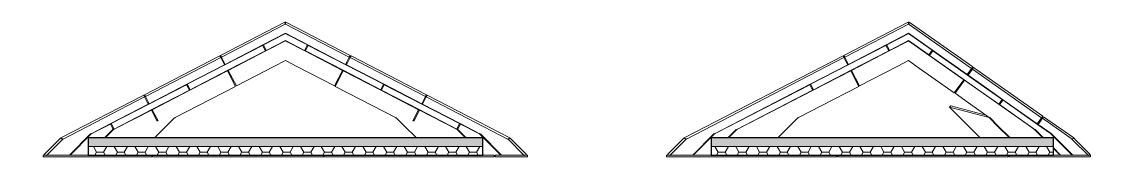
# Model space of a CAD drawing. Header units: millimetres. Extents: x 155920 to 295199, y -4084 to 97293.
# Drawn here: x 174271 to 193572, y 8933 to 11296 of the extents above; entities that cross this region are included whole.
import ezdxf

# ---------------------------------------------------------------- set-up
doc = ezdxf.new("R2010")
doc.units = ezdxf.units.MM
doc.header["$MEASUREMENT"] = 0
for name, color, linetype, lineweight in [('A-GLAZ-CURT', 7, 'CONTINUOUS', 9), ('A-GLAZ-CWMG', 7, 'CONTINUOUS', 9), ('A-WALL', 7, 'CONTINUOUS', 9), ('A-WALL-PATT', 7, 'CONTINUOUS', 25)]:
    doc.layers.add(name, color=color, linetype=linetype, lineweight=lineweight)

msp = doc.modelspace()

# ---------------------------------------------------------------- hatches: boundary and pattern name
at = {"layer": 'A-WALL-PATT', "lineweight": 9}
h = msp.add_hatch(color=256, dxfattribs=at)
h.paths.add_polyline_path([(231141, 9117), (231141, 9267), (226888, 9267), (226888, 9117), (227308, 9117)], flags=0)
h.paths.add_polyline_path([(223246, 9117), (223246, 9267), (216177, 9267), (216177, 9117), (222524, 9117)], flags=0)
h.paths.add_polyline_path([(212175, 9117), (212175, 9267), (205260, 9267), (205260, 9117), (210564, 9117)], flags=0)
h.paths.add_polyline_path([(201258, 9117), (201258, 9267), (195264, 9267), (195264, 9117), (200995, 9117)], flags=0)
h.paths.add_polyline_path([(192337, 9117), (192337, 9267), (186344, 9267), (186344, 9117), (191427, 9117)], flags=0)
h.paths.add_polyline_path([(182342, 9117), (182342, 9267), (175427, 9267), (175427, 9117), (181859, 9117)], flags=0)
h.paths.add_polyline_path([(171425, 9117), (171425, 9267), (164510, 9267), (164510, 9117), (169898, 9117)], flags=0)
h.paths.add_polyline_path([(160515, 9117), (160515, 9267), (156461, 9267), (156461, 9117), (160330, 9117)], flags=0)

# ---------------------------------------------------------------- linework, layer by layer
at = {"layer": 'A-GLAZ-CURT', "lineweight": 20}
for p, q in [((178877, 11296), (177748, 10713)), ((177765, 10681), (178891, 11263)), ((178891, 11296), (178877, 11263)), ((178891, 11263), (178877, 11296)), ((178877, 11263), (180003, 10681)), ((180020, 10713), (178891, 11296)), ((189794, 11296), (188665, 10713)), ((188682, 10681), (189809, 11263)), ((189811, 11296), (189793, 11265)), ((189793, 11265), (190904, 10482)), ((189809, 11263), (189794, 11296)), ((190925, 10512), (189811, 11296)), ((177734, 10706), (176416, 10024)), ((176433, 9992), (177751, 10673)), ((177751, 10673), (177734, 10706)), ((177748, 10713), (177765, 10681)), ((180003, 10681), (180020, 10713)), ((180034, 10706), (180018, 10673)), ((180018, 10673), (181336, 9992)), ((181353, 10024), (180034, 10706)), ((188651, 10706), (185869, 9267)), ((185899, 9242), (188668, 10673)), ((188668, 10673), (188651, 10706)), ((188665, 10713), (188682, 10681)), ((190904, 10482), (190925, 10512)), ((190938, 10502), (190917, 10473)), ((190917, 10473), (192130, 9619)), ((192151, 9649), (190938, 10502)), ((176402, 10017), (174952, 9267)), ((174982, 9242), (176418, 9984)), ((176418, 9984), (176402, 10017)), ((176416, 10024), (176433, 9992)), ((181336, 9992), (181353, 10024)), ((181367, 10017), (181350, 9984)), ((181350, 9984), (182786, 9242)), ((182816, 9267), (181367, 10017)), ((192130, 9619), (192151, 9649)), ((192164, 9639), (192143, 9610)), ((192143, 9610), (192663, 9244)), ((192693, 9267), (192164, 9639)), ((174952, 9267), (174982, 9242)), ((182786, 9242), (182816, 9267)), ((185869, 9267), (185899, 9242)), ((192696, 9264), (192660, 9247)), ((192663, 9244), (192693, 9267)), ((192982, 8978), (192696, 9264)), ((174944, 9262), (174660, 8977)), ((174700, 8958), (174990, 9248)), ((174990, 9248), (174944, 9262)), ((182824, 9262), (182778, 9248)), ((182778, 9248), (183068, 8958)), ((183109, 8977), (182824, 9262)), ((185861, 9262), (185577, 8977)), ((185617, 8958), (185907, 9248)), ((185907, 9248), (185861, 9262)), ((192660, 9247), (192950, 8957)), ((176543, 8967), (174643, 8967)), ((174643, 8967), (174643, 8933)), ((174643, 8933), (176543, 8933)), ((174660, 8977), (174700, 8958)), ((176543, 8933), (176543, 8967)), ((179543, 8967), (176559, 8967)), ((176559, 8967), (176559, 8933)), ((176559, 8933), (179543, 8933)), ((179543, 8933), (179543, 8967)), ((182543, 8967), (179559, 8967)), ((179559, 8967), (179559, 8933)), ((179559, 8933), (182543, 8933)), ((182543, 8933), (182543, 8967)), ((183126, 8967), (182559, 8967)), ((182559, 8967), (182559, 8933)), ((182559, 8933), (183126, 8933)), ((183068, 8958), (183109, 8977)), ((183126, 8933), (183126, 8967)), ((188543, 8967), (185559, 8967)), ((185559, 8967), (185559, 8933)), ((185559, 8933), (188543, 8933)), ((185577, 8977), (185617, 8958)), ((188543, 8933), (188543, 8967)), ((191543, 8967), (188559, 8967)), ((188559, 8967), (188559, 8933)), ((188559, 8933), (191543, 8933)), ((191543, 8933), (191543, 8967)), ((192988, 8967), (191559, 8967)), ((191559, 8967), (191559, 8933)), ((191559, 8933), (192988, 8933)), ((192950, 8957), (192982, 8978)), ((192988, 8933), (192988, 8967))]:
    msp.add_line(p, q, dxfattribs=at)
at = {"layer": 'A-GLAZ-CURT'}
for p, q in [((178489, 10895), (178885, 11100)), ((178885, 11094), (178499, 10895)), ((179270, 10895), (178879, 11097)), ((178884, 11100), (179279, 10896)), ((178890, 11097), (178887, 11096)), ((189406, 10895), (189801, 11099)), ((189804, 11095), (189416, 10895)), ((189800, 11099), (190221, 10803)), ((190211, 10803), (189800, 11093)), ((178484, 10887), (177825, 10547)), ((177830, 10555), (178489, 10895)), ((178482, 10892), (178484, 10887)), ((178534, 10791), (178484, 10887)), ((178496, 10899), (178499, 10895)), ((178499, 10895), (178548, 10799)), ((178522, 10815), (178529, 10819)), ((178529, 10819), (178536, 10823)), ((178529, 10819), (178543, 10791)), ((178884, 10967), (178543, 10791)), ((178548, 10799), (178884, 10972)), ((179225, 10791), (178879, 10970)), ((178890, 10970), (178884, 10967)), ((178885, 10972), (179220, 10799)), ((179220, 10799), (179270, 10895)), ((179225, 10791), (179240, 10819)), ((179233, 10823), (179240, 10819)), ((179284, 10888), (179234, 10791)), ((179240, 10819), (179247, 10815)), ((179270, 10895), (179272, 10899)), ((179279, 10896), (179938, 10555)), ((179284, 10888), (179286, 10892)), ((179943, 10547), (179284, 10888)), ((189402, 10887), (188742, 10547)), ((188747, 10555), (189406, 10895)), ((189399, 10892), (189402, 10887)), ((189451, 10791), (189402, 10887)), ((189413, 10899), (189416, 10895)), ((189416, 10895), (189465, 10799)), ((189439, 10815), (189446, 10819)), ((189446, 10819), (189453, 10823)), ((189446, 10819), (189460, 10791)), ((189804, 10968), (189460, 10791)), ((189465, 10799), (189801, 10972)), ((189800, 10971), (190154, 10722)), ((190157, 10714), (189800, 10965)), ((177816, 10547), (177751, 10673)), ((177765, 10681), (177830, 10555)), ((177875, 10451), (178534, 10791)), ((178543, 10791), (177884, 10450)), ((178684, 10518), (178884, 10621)), ((178884, 10622), (179084, 10518)), ((179884, 10450), (179225, 10791)), ((179234, 10791), (179894, 10451)), ((179938, 10555), (180003, 10681)), ((180018, 10673), (179953, 10548)), ((188733, 10547), (188668, 10673)), ((188682, 10681), (188747, 10555)), ((188792, 10451), (189451, 10791)), ((189460, 10791), (188801, 10450)), ((189601, 10518), (189800, 10621)), ((189799, 10621), (189993, 10484)), ((190154, 10722), (190211, 10803)), ((190176, 10740), (190157, 10714)), ((190765, 10287), (190157, 10714)), ((190225, 10794), (190167, 10713)), ((190185, 10740), (190167, 10713)), ((190167, 10713), (190774, 10286)), ((190170, 10745), (190176, 10740)), ((190176, 10740), (190183, 10736)), ((190185, 10740), (190227, 10798)), ((190211, 10803), (190214, 10807)), ((190221, 10803), (190828, 10375)), ((190227, 10798), (190225, 10794)), ((190832, 10367), (190225, 10794)), ((177157, 10207), (177816, 10547)), ((177825, 10547), (177166, 10206)), ((177870, 10443), (177211, 10102)), ((177216, 10110), (177875, 10451)), ((177804, 10571), (177811, 10575)), ((177811, 10575), (177818, 10579)), ((177811, 10575), (177825, 10547)), ((177868, 10447), (177870, 10443)), ((178011, 10170), (177870, 10443)), ((177882, 10454), (177884, 10450)), ((177884, 10450), (178025, 10177)), ((178025, 10177), (178684, 10518)), ((179084, 10518), (179743, 10177)), ((179743, 10177), (179884, 10450)), ((179898, 10443), (179757, 10170)), ((179884, 10450), (179886, 10454)), ((179894, 10451), (180553, 10110)), ((179898, 10443), (179901, 10447)), ((180558, 10102), (179898, 10443)), ((179943, 10547), (179958, 10575)), ((180602, 10206), (179943, 10547)), ((179951, 10579), (179958, 10575)), ((179953, 10548), (180612, 10207)), ((179958, 10575), (179965, 10571)), ((188074, 10206), (188733, 10547)), ((188742, 10547), (188083, 10206)), ((188787, 10442), (188128, 10102)), ((188133, 10110), (188792, 10451)), ((188721, 10571), (188728, 10575)), ((188728, 10575), (188735, 10578)), ((188728, 10575), (188742, 10547)), ((188785, 10447), (188787, 10442)), ((188928, 10170), (188787, 10442)), ((188799, 10454), (188801, 10450)), ((188801, 10450), (188942, 10177)), ((188942, 10177), (189601, 10518)), ((189993, 10484), (190600, 10057)), ((190828, 10375), (190904, 10482)), ((190917, 10473), (190841, 10366)), ((190928, 10489), (190938, 10502)), ((190600, 10057), (190765, 10287)), ((190778, 10278), (190613, 10048)), ((190632, 10074), (190780, 10282)), ((190765, 10287), (190767, 10291)), ((190774, 10286), (191015, 10116)), ((190780, 10281), (190778, 10278)), ((191013, 10112), (190778, 10278)), ((190840, 10379), (190832, 10367)), ((191073, 10197), (190832, 10367)), ((190850, 10379), (190841, 10366)), ((190841, 10366), (191076, 10201)), ((177152, 10198), (176493, 9858)), ((176498, 9866), (177157, 10207)), ((176542, 9762), (177202, 10103)), ((177211, 10102), (176552, 9761)), ((177150, 10203), (177152, 10198)), ((177202, 10103), (177152, 10198)), ((177164, 10210), (177166, 10206)), ((177166, 10206), (177216, 10110)), ((177189, 10126), (177196, 10130)), ((177196, 10130), (177203, 10134)), ((177196, 10130), (177211, 10102)), ((177352, 9829), (178011, 10170)), ((179757, 10170), (180417, 9829)), ((180553, 10110), (180602, 10206)), ((180558, 10102), (180572, 10130)), ((181217, 9761), (180558, 10102)), ((180565, 10134), (180572, 10130)), ((180617, 10199), (180567, 10103)), ((180567, 10103), (181226, 9762)), ((180572, 10130), (180579, 10126)), ((180602, 10206), (180605, 10211)), ((180612, 10207), (181271, 9866)), ((180617, 10199), (180619, 10203)), ((181276, 9858), (180617, 10199)), ((186399, 9341), (188074, 10206)), ((188069, 10198), (186413, 9342)), ((186790, 9416), (188119, 10102)), ((188128, 10102), (186805, 9418)), ((188067, 10203), (188069, 10198)), ((188119, 10102), (188069, 10198)), ((188081, 10210), (188083, 10206)), ((188083, 10206), (188133, 10110)), ((188106, 10126), (188113, 10130)), ((188113, 10130), (188120, 10134)), ((188113, 10130), (188128, 10102)), ((188269, 9829), (188928, 10170)), ((190632, 10074), (190613, 10048)), ((190613, 10048), (190848, 9882)), ((191015, 10116), (191013, 10112)), ((191384, 9851), (191013, 10112)), ((191015, 10116), (191380, 9859)), ((191076, 10201), (191073, 10197)), ((191438, 9940), (191073, 10197)), ((191076, 10201), (191447, 9939)), ((175824, 9518), (176483, 9858)), ((176493, 9858), (175834, 9517)), ((176483, 9858), (176418, 9984)), ((176433, 9992), (176498, 9866)), ((176471, 9882), (176478, 9886)), ((176478, 9886), (176485, 9890)), ((176478, 9886), (176493, 9858)), ((181271, 9866), (181336, 9992)), ((181276, 9858), (181290, 9886)), ((181935, 9517), (181276, 9858)), ((181283, 9890), (181290, 9886)), ((181350, 9984), (181285, 9859)), ((181285, 9859), (181944, 9518)), ((181290, 9886), (181297, 9883)), ((190848, 9882), (191214, 9625)), ((191380, 9859), (191438, 9940)), ((191393, 9863), (191384, 9851)), ((191991, 9424), (191384, 9851)), ((191451, 9931), (191394, 9850)), ((191402, 9862), (191394, 9850)), ((191394, 9850), (192000, 9423)), ((191438, 9940), (191441, 9944)), ((191447, 9939), (192054, 9513)), ((191454, 9935), (191451, 9931)), ((192058, 9504), (191451, 9931)), ((175883, 9421), (176542, 9762)), ((176538, 9754), (175887, 9418)), ((176535, 9758), (176538, 9754)), ((176637, 9562), (176538, 9754)), ((176550, 9765), (176552, 9761)), ((176552, 9761), (176653, 9566)), ((176954, 9624), (177352, 9829)), ((180417, 9829), (180815, 9623)), ((181116, 9566), (181217, 9761)), ((181231, 9754), (181132, 9562)), ((181217, 9761), (181219, 9766)), ((181226, 9762), (181885, 9421)), ((181231, 9754), (181233, 9758)), ((181881, 9418), (181231, 9754)), ((187871, 9624), (188269, 9829)), ((190516, 9807), (190537, 9829)), ((191214, 9625), (190516, 9807)), ((190516, 9807), (190844, 9479)), ((190537, 9829), (191154, 9668)), ((175482, 9341), (175824, 9518)), ((175820, 9510), (175496, 9342)), ((175817, 9514), (175820, 9510)), ((175869, 9414), (175820, 9510)), ((175831, 9521), (175834, 9517)), ((175834, 9517), (175883, 9421)), ((176590, 9267), (176804, 9481)), ((176625, 9585), (176633, 9587)), ((176631, 9590), (176638, 9594)), ((176631, 9590), (176638, 9576)), ((176652, 9567), (176636, 9564)), ((176653, 9566), (176650, 9564)), ((176804, 9481), (176943, 9621)), ((176941, 9619), (176955, 9621)), ((176955, 9621), (176954, 9624)), ((180815, 9623), (180814, 9621)), ((180814, 9621), (180828, 9619)), ((180826, 9620), (180965, 9481)), ((180965, 9481), (181179, 9267)), ((181133, 9564), (181116, 9567)), ((181118, 9564), (181116, 9566)), ((181130, 9594), (181137, 9590)), ((181130, 9576), (181137, 9590)), ((181135, 9586), (181144, 9585)), ((181885, 9421), (181935, 9517)), ((181949, 9510), (181899, 9414)), ((181935, 9517), (181937, 9522)), ((181944, 9518), (182288, 9340)), ((181949, 9510), (181951, 9514)), ((182274, 9342), (181949, 9510)), ((187507, 9267), (187720, 9481)), ((187720, 9481), (187860, 9621)), ((187858, 9619), (187872, 9621)), ((187872, 9621), (187871, 9624)), ((190844, 9479), (191056, 9267)), ((191211, 9622), (191214, 9625)), ((191360, 9474), (191211, 9622)), ((191214, 9625), (191213, 9623)), ((191213, 9623), (191220, 9621)), ((191220, 9621), (191223, 9620)), ((191222, 9622), (191365, 9479)), ((191365, 9479), (191360, 9474)), ((191567, 9267), (191360, 9474)), ((191365, 9479), (191577, 9267)), ((192054, 9513), (192130, 9619)), ((192067, 9517), (192058, 9504)), ((192287, 9343), (192058, 9504)), ((192143, 9610), (192067, 9503)), ((192076, 9516), (192067, 9503)), ((192067, 9503), (192296, 9342)), ((192154, 9626), (192164, 9639)), ((175101, 8967), (175471, 9338)), ((175484, 9339), (175113, 8967)), ((175469, 9336), (175483, 9338)), ((175483, 9338), (175482, 9341)), ((175482, 9341), (175484, 9339)), ((175500, 9346), (175487, 9343)), ((175717, 9267), (175862, 9413)), ((175875, 9414), (175728, 9267)), ((175854, 9442), (175858, 9444)), ((175858, 9444), (175871, 9419)), ((175860, 9411), (175873, 9413)), ((175861, 9438), (175870, 9440)), ((175868, 9443), (175871, 9445)), ((175876, 9429), (175868, 9443)), ((175873, 9416), (175869, 9414)), ((175872, 9417), (175870, 9420)), ((175891, 9421), (175872, 9417)), ((175872, 9418), (175873, 9416)), ((175872, 9417), (175875, 9414)), ((175874, 9414), (175873, 9416)), ((181896, 9417), (181878, 9421)), ((181901, 9443), (181893, 9428)), ((181894, 9414), (181896, 9417)), ((182040, 9267), (181894, 9414)), ((181896, 9416), (181895, 9414)), ((181899, 9420), (181896, 9417)), ((181896, 9416), (181897, 9417)), ((181899, 9414), (181896, 9416)), ((181896, 9413), (181909, 9411)), ((181897, 9419), (181910, 9444)), ((181898, 9445), (181901, 9443)), ((181899, 9440), (181907, 9438)), ((181907, 9413), (182052, 9267)), ((181910, 9444), (181914, 9442)), ((182283, 9343), (182270, 9345)), ((182285, 9339), (182287, 9341)), ((182657, 8967), (182285, 9339)), ((182288, 9340), (182287, 9338)), ((182287, 9338), (182301, 9335)), ((182299, 9337), (182669, 8967)), ((186018, 8967), (186388, 9338)), ((186401, 9339), (186029, 8967)), ((186386, 9336), (186399, 9338)), ((186400, 9338), (186399, 9341)), ((186399, 9341), (186401, 9339)), ((186417, 9346), (186404, 9343)), ((186634, 9267), (186779, 9413)), ((186793, 9414), (186646, 9267)), ((186777, 9411), (186790, 9413)), ((186792, 9414), (186790, 9416)), ((186791, 9416), (186793, 9414)), ((186808, 9421), (186795, 9418)), ((191990, 9423), (191991, 9424)), ((191995, 9420), (191990, 9423)), ((191991, 9424), (191993, 9428)), ((192008, 9417), (191992, 9421)), ((192000, 9423), (192008, 9417)), ((192005, 9415), (192008, 9417)), ((192153, 9267), (192005, 9415)), ((192008, 9417), (192007, 9416)), ((192007, 9416), (192017, 9413)), ((192016, 9414), (192163, 9267)), ((192296, 9342), (192285, 9345)), ((192293, 9339), (192296, 9342)), ((192666, 8967), (192293, 9339)), ((192296, 9342), (192295, 9340)), ((192295, 9340), (192305, 9337)), ((192304, 9339), (192676, 8967)), ((192691, 9266), (192696, 9264)), ((174944, 9262), (174956, 9264)), ((182813, 9264), (182824, 9262)), ((185861, 9262), (185873, 9264)), ((192337, 9093), (192463, 8967)), ((192453, 8967), (192337, 9083)), ((175417, 8967), (175427, 8978)), ((182342, 8978), (182352, 8967)), ((182543, 8958), (182559, 8958)), ((186334, 8967), (186344, 8978)), ((191543, 8957), (191559, 8957))]:
    msp.add_line(p, q, dxfattribs=at)
at = {"layer": 'A-GLAZ-CWMG'}
for p, q in [((190175, 10726), (190173, 10722)), ((190176, 10727), (190175, 10726)), ((190847, 10375), (190927, 10487)), ((190847, 10375), (190834, 10384)), ((190842, 10381), (190844, 10385)), ((190842, 10381), (190848, 10377)), ((190851, 10380), (190844, 10385)), ((188938, 10186), (188923, 10179)), ((191400, 9859), (191387, 9868)), ((191400, 9859), (191454, 9935)), ((191402, 9862), (191400, 9859)), ((192073, 9512), (192060, 9521)), ((192073, 9512), (192153, 9624)), ((192076, 9516), (192073, 9512))]:
    msp.add_line(p, q, dxfattribs=at)
at = {"layer": 'A-GLAZ-CWMG', "lineweight": 20}
for p, q in [((190915, 10498), (190914, 10496)), ((190914, 10496), (190927, 10487)), ((190928, 10489), (190915, 10498)), ((190927, 10487), (190928, 10489)), ((192141, 9635), (192140, 9633)), ((192140, 9633), (192153, 9624)), ((192154, 9626), (192141, 9635)), ((192153, 9624), (192154, 9626))]:
    msp.add_line(p, q, dxfattribs=at)
at = {"layer": 'A-WALL', "lineweight": 30}
for p, q in [((182342, 9267), (175427, 9267)), ((175427, 9267), (175427, 8967)), ((182342, 8967), (182342, 9267)), ((192337, 9267), (186344, 9267)), ((186344, 9267), (186344, 8967)), ((192337, 8967), (192337, 9267)), ((175427, 8967), (182342, 8967)), ((186344, 8967), (192337, 8967))]:
    msp.add_line(p, q, dxfattribs=at)
at = {"layer": 'A-WALL'}
for p, q in [((175427, 9117), (182342, 9117)), ((186344, 9117), (192337, 9117))]:
    msp.add_line(p, q, dxfattribs=at)
at = {"layer": 'A-WALL-PATT', "linetype": 'Continuous', "lineweight": 9}
for p, q in [((175578, 9018), (175521, 9117)), ((175699, 9018), (175757, 9117)), ((175941, 9018), (175884, 9117)), ((176062, 9018), (176120, 9117)), ((176304, 9018), (176246, 9117)), ((176425, 9018), (176483, 9117)), ((176667, 9018), (176609, 9117)), ((176788, 9018), (176845, 9117)), ((177030, 9018), (176972, 9117)), ((177151, 9018), (177208, 9117)), ((177393, 9018), (177335, 9117)), ((177514, 9018), (177571, 9117)), ((177756, 9018), (177698, 9117)), ((177877, 9018), (177934, 9117)), ((178119, 9018), (178061, 9117)), ((178239, 9018), (178297, 9117)), ((178481, 9018), (178424, 9117)), ((178602, 9018), (178660, 9117)), ((178844, 9018), (178787, 9117)), ((178965, 9018), (179023, 9117)), ((179207, 9018), (179150, 9117)), ((179328, 9018), (179386, 9117)), ((179570, 9018), (179513, 9117)), ((179691, 9018), (179749, 9117)), ((179933, 9018), (179875, 9117)), ((180054, 9018), (180112, 9117)), ((180296, 9018), (180238, 9117)), ((180417, 9018), (180474, 9117)), ((180659, 9018), (180601, 9117)), ((180780, 9018), (180837, 9117)), ((181022, 9018), (180964, 9117)), ((181143, 9018), (181200, 9117)), ((181385, 9018), (181327, 9117)), ((181506, 9018), (181563, 9117)), ((181748, 9018), (181690, 9117)), ((181868, 9018), (181926, 9117)), ((182110, 9018), (182053, 9117)), ((182231, 9018), (182289, 9117)), ((186465, 9018), (186408, 9117)), ((186586, 9018), (186644, 9117)), ((186828, 9018), (186771, 9117)), ((186949, 9018), (187007, 9117)), ((187191, 9018), (187134, 9117)), ((187312, 9018), (187370, 9117)), ((187554, 9018), (187496, 9117)), ((187675, 9018), (187733, 9117)), ((187917, 9018), (187859, 9117)), ((188038, 9018), (188095, 9117)), ((188280, 9018), (188222, 9117)), ((188401, 9018), (188458, 9117)), ((188643, 9018), (188585, 9117)), ((188764, 9018), (188821, 9117)), ((189006, 9018), (188948, 9117)), ((189127, 9018), (189184, 9117)), ((189369, 9018), (189311, 9117)), ((189489, 9018), (189547, 9117)), ((189731, 9018), (189674, 9117)), ((189852, 9018), (189910, 9117)), ((190094, 9018), (190037, 9117)), ((190215, 9018), (190273, 9117)), ((190457, 9018), (190400, 9117)), ((190578, 9018), (190636, 9117)), ((190820, 9018), (190763, 9117)), ((190941, 9018), (190999, 9117)), ((191183, 9018), (191125, 9117)), ((191304, 9018), (191362, 9117)), ((191546, 9018), (191488, 9117)), ((191667, 9018), (191724, 9117)), ((191909, 9018), (191851, 9117)), ((192030, 9018), (192087, 9117)), ((192272, 9018), (192214, 9117)), ((175549, 8967), (175578, 9018)), ((175578, 9018), (175699, 9018)), ((175578, 9018), (175578, 9018)), ((175578, 9018), (175578, 9018)), ((175728, 8967), (175699, 9018)), ((175912, 8967), (175941, 9018)), ((175941, 9018), (176062, 9018)), ((175941, 9018), (175941, 9018)), ((175941, 9018), (175941, 9018)), ((176091, 8967), (176062, 9018)), ((176275, 8967), (176304, 9018)), ((176304, 9018), (176425, 9018)), ((176304, 9018), (176304, 9018)), ((176304, 9018), (176304, 9018)), ((176454, 8967), (176425, 9018)), ((176638, 8967), (176667, 9018)), ((176667, 9018), (176788, 9018)), ((176667, 9018), (176667, 9018)), ((176667, 9018), (176667, 9018)), ((176817, 8967), (176788, 9018)), ((177001, 8967), (177030, 9018)), ((177030, 9018), (177151, 9018)), ((177030, 9018), (177030, 9018)), ((177030, 9018), (177030, 9018)), ((177180, 8967), (177151, 9018)), ((177364, 8967), (177393, 9018)), ((177393, 9018), (177514, 9018)), ((177393, 9018), (177393, 9018)), ((177393, 9018), (177393, 9018)), ((177543, 8967), (177514, 9018)), ((177727, 8967), (177756, 9018)), ((177756, 9018), (177877, 9018)), ((177756, 9018), (177756, 9018)), ((177756, 9018), (177756, 9018)), ((177906, 8967), (177877, 9018)), ((178090, 8967), (178118, 9018)), ((178118, 9018), (178239, 9018)), ((178118, 9018), (178118, 9018)), ((178118, 9018), (178118, 9018)), ((178269, 8967), (178239, 9018)), ((178452, 8967), (178481, 9018)), ((178481, 9018), (178602, 9018)), ((178481, 9018), (178481, 9018)), ((178481, 9018), (178481, 9018)), ((178631, 8967), (178602, 9018)), ((178815, 8967), (178844, 9018)), ((178844, 9018), (178965, 9018)), ((178844, 9018), (178844, 9018)), ((178844, 9018), (178844, 9018)), ((178994, 8967), (178965, 9018)), ((179178, 8967), (179207, 9018)), ((179207, 9018), (179328, 9018)), ((179207, 9018), (179207, 9018)), ((179207, 9018), (179207, 9018)), ((179357, 8967), (179328, 9018)), ((179541, 8967), (179570, 9018)), ((179570, 9018), (179691, 9018)), ((179570, 9018), (179570, 9018)), ((179570, 9018), (179570, 9018)), ((179720, 8967), (179691, 9018)), ((179904, 8967), (179933, 9018)), ((179933, 9018), (180054, 9018)), ((179933, 9018), (179933, 9018)), ((179933, 9018), (179933, 9018)), ((180083, 8967), (180054, 9018)), ((180267, 8967), (180296, 9018)), ((180296, 9018), (180417, 9018)), ((180296, 9018), (180296, 9018)), ((180296, 9018), (180296, 9018)), ((180446, 8967), (180417, 9018)), ((180630, 8967), (180659, 9018)), ((180659, 9018), (180780, 9018)), ((180659, 9018), (180659, 9018)), ((180659, 9018), (180659, 9018)), ((180809, 8967), (180780, 9018)), ((180993, 8967), (181022, 9018)), ((181022, 9018), (181143, 9018)), ((181022, 9018), (181022, 9018)), ((181022, 9018), (181022, 9018)), ((181172, 8967), (181143, 9018)), ((181356, 8967), (181385, 9018)), ((181385, 9018), (181506, 9018)), ((181385, 9018), (181385, 9018)), ((181385, 9018), (181385, 9018)), ((181535, 8967), (181506, 9018)), ((181719, 8967), (181748, 9018)), ((181747, 9018), (181868, 9018)), ((181748, 9018), (181748, 9018)), ((181748, 9018), (181748, 9018)), ((181898, 8967), (181869, 9018)), ((182081, 8967), (182110, 9018)), ((182110, 9018), (182231, 9018)), ((182110, 9018), (182110, 9018)), ((182110, 9018), (182110, 9018)), ((182260, 8967), (182231, 9018)), ((186436, 8967), (186465, 9018)), ((186465, 9018), (186586, 9018)), ((186465, 9018), (186465, 9018)), ((186465, 9018), (186465, 9018)), ((186615, 8967), (186586, 9018)), ((186799, 8967), (186828, 9018)), ((186828, 9018), (186949, 9018)), ((186828, 9018), (186828, 9018)), ((186828, 9018), (186828, 9018)), ((186978, 8967), (186949, 9018)), ((187162, 8967), (187191, 9018)), ((187191, 9018), (187312, 9018)), ((187191, 9018), (187191, 9018)), ((187191, 9018), (187191, 9018)), ((187341, 8967), (187312, 9018)), ((187525, 8967), (187554, 9018)), ((187554, 9018), (187675, 9018)), ((187554, 9018), (187554, 9018)), ((187554, 9018), (187554, 9018)), ((187704, 8967), (187675, 9018)), ((187888, 8967), (187917, 9018)), ((187917, 9018), (188038, 9018)), ((187917, 9018), (187917, 9018)), ((187917, 9018), (187917, 9018)), ((188067, 8967), (188038, 9018)), ((188251, 8967), (188280, 9018)), ((188280, 9018), (188401, 9018)), ((188280, 9018), (188280, 9018)), ((188280, 9018), (188280, 9018)), ((188430, 8967), (188401, 9018)), ((188614, 8967), (188643, 9018)), ((188643, 9018), (188764, 9018)), ((188643, 9018), (188643, 9018)), ((188643, 9018), (188643, 9018)), ((188793, 8967), (188764, 9018)), ((188977, 8967), (189006, 9018)), ((189006, 9018), (189126, 9018)), ((189006, 9018), (189006, 9018)), ((189006, 9018), (189006, 9018)), ((189156, 8967), (189127, 9018)), ((189339, 8967), (189368, 9018)), ((189368, 9018), (189489, 9018)), ((189368, 9018), (189368, 9018)), ((189368, 9018), (189368, 9018)), ((189518, 8967), (189489, 9018)), ((189702, 8967), (189731, 9018)), ((189731, 9018), (189852, 9018)), ((189731, 9018), (189731, 9018)), ((189731, 9018), (189731, 9018)), ((189881, 8967), (189852, 9018)), ((190065, 8967), (190094, 9018)), ((190094, 9018), (190215, 9018)), ((190094, 9018), (190094, 9018)), ((190094, 9018), (190094, 9018)), ((190244, 8967), (190215, 9018)), ((190428, 8967), (190457, 9018)), ((190457, 9018), (190578, 9018)), ((190457, 9018), (190457, 9018)), ((190457, 9018), (190457, 9018)), ((190607, 8967), (190578, 9018)), ((190791, 8967), (190820, 9018)), ((190820, 9018), (190941, 9018)), ((190820, 9018), (190820, 9018)), ((190820, 9018), (190820, 9018)), ((190970, 8967), (190941, 9018)), ((191154, 8967), (191183, 9018)), ((191183, 9018), (191304, 9018)), ((191183, 9018), (191183, 9018)), ((191183, 9018), (191183, 9018)), ((191333, 8967), (191304, 9018)), ((191517, 8967), (191546, 9018)), ((191546, 9018), (191667, 9018)), ((191546, 9018), (191546, 9018)), ((191546, 9018), (191546, 9018)), ((191696, 8967), (191667, 9018)), ((191880, 8967), (191909, 9018)), ((191909, 9018), (192030, 9018)), ((191909, 9018), (191909, 9018)), ((191909, 9018), (191909, 9018)), ((192059, 8967), (192030, 9018)), ((192243, 8967), (192272, 9018)), ((192272, 9018), (192337, 9018)), ((192272, 9018), (192272, 9018)), ((192272, 9018), (192272, 9018))]:
    msp.add_line(p, q, dxfattribs=at)

doc.saveas('drawing.dxf')
